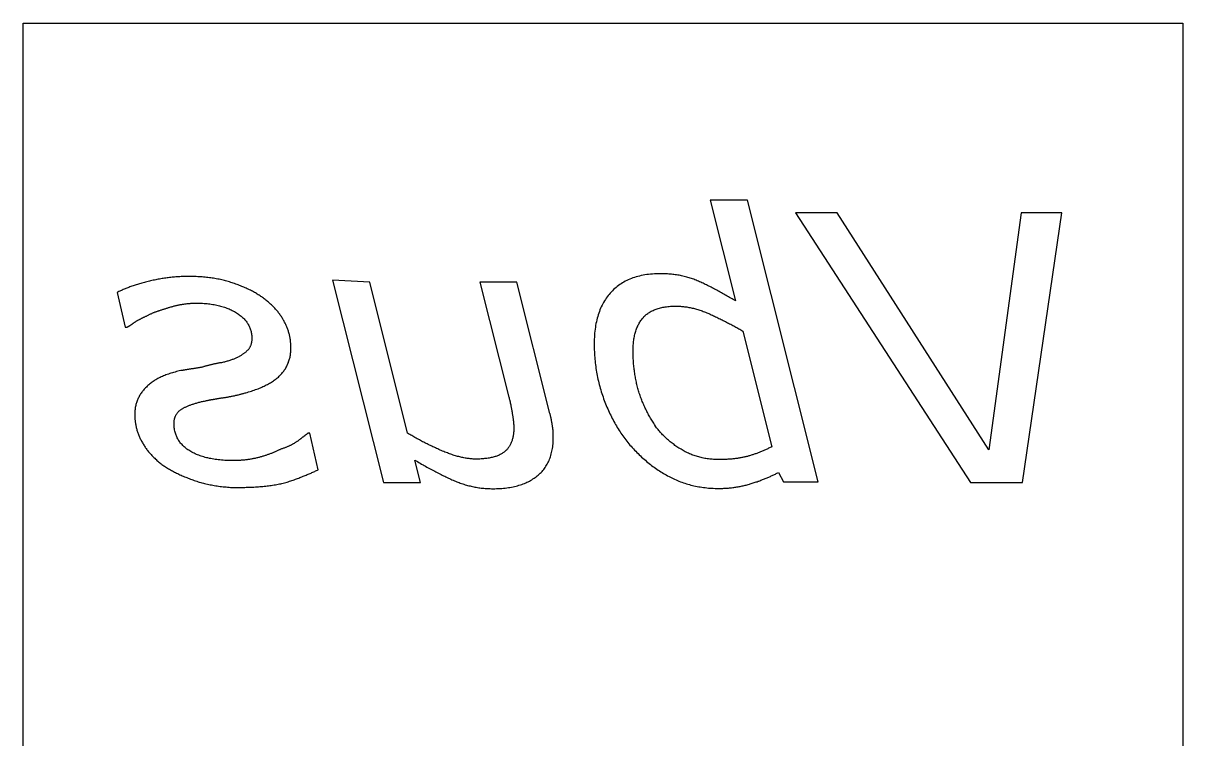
# Model space of a CAD drawing. Extents: x 0.06 to 4.03, y 0.06 to 10.05.
# Drawn here: x 0.061 to 2.026, y 7.931 to 9.143 of the extents above; entities that cross this region are included whole.
import ezdxf

# ---------------------------------------------------------------- set-up
doc = ezdxf.new("R2010")
doc.units = 0
doc.layers.add('CAPA_1', color=7, linetype='CONTINUOUS')

msp = doc.modelspace()

# ---------------------------------------------------------------- linework, layer by layer
at = {"layer": 'CAPA_1', "color": 7}
for points in [[(0.0615, 9.143), (2.0257, 9.143), (2.0257, 0.0605), (0.0615, 0.0605)], [(1.3697, 8.8219), (1.666, 8.3655), (1.7543, 8.3655), (1.8205, 8.8219), (1.7517, 8.8219), (1.6971, 8.421), (1.4403, 8.8219)]]:
    msp.add_lwpolyline(points, close=True, dxfattribs=at)
for points in [[(1.341, 8.3826), (1.3493, 8.3663), (1.4082, 8.3663), (1.2881, 8.8432), (1.2253, 8.8432), (1.2681, 8.6728)], [(0.2752, 8.7062), (0.273, 8.7057), (0.2709, 8.7051), (0.2688, 8.7046), (0.2668, 8.7041), (0.2647, 8.7035), (0.2627, 8.703), (0.2607, 8.7024), (0.2587, 8.7018), (0.2568, 8.7013), (0.2549, 8.7007), (0.253, 8.7001), (0.2511, 8.6995), (0.2493, 8.6989), (0.2475, 8.6983), (0.2457, 8.6977), (0.244, 8.6971), (0.2422, 8.6965), (0.2405, 8.6958), (0.2388, 8.6952), (0.2372, 8.6946), (0.2356, 8.6939), (0.234, 8.6933), (0.2324, 8.6926), (0.2308, 8.692), (0.2293, 8.6913), (0.2278, 8.6906), (0.2263, 8.69), (0.2249, 8.6893), (0.2234, 8.6886), (0.222, 8.6879), (0.2207, 8.6872)], [(0.3417, 8.7144), (0.3396, 8.7143), (0.3374, 8.7143), (0.3353, 8.7143), (0.3331, 8.7142), (0.331, 8.7141), (0.3288, 8.714), (0.3266, 8.7139), (0.3245, 8.7138), (0.3223, 8.7137), (0.3202, 8.7135), (0.318, 8.7133), (0.3159, 8.7131), (0.3137, 8.7129), (0.3116, 8.7127), (0.3094, 8.7124), (0.3073, 8.7122), (0.3052, 8.7119), (0.303, 8.7116), (0.3009, 8.7113), (0.2987, 8.711), (0.2966, 8.7106), (0.2944, 8.7103), (0.2923, 8.7099), (0.2902, 8.7095), (0.288, 8.7091), (0.2859, 8.7086), (0.2837, 8.7082), (0.2816, 8.7077), (0.2795, 8.7072), (0.2773, 8.7067), (0.2752, 8.7062)], [(0.4153, 8.7035), (0.4132, 8.7042), (0.411, 8.7049), (0.4088, 8.7055), (0.4066, 8.7061), (0.4044, 8.7067), (0.4022, 8.7073), (0.4, 8.7078), (0.3977, 8.7084), (0.3955, 8.7089), (0.3932, 8.7094), (0.3909, 8.7098), (0.3886, 8.7103), (0.3862, 8.7107), (0.3839, 8.7111), (0.3815, 8.7115), (0.3792, 8.7118), (0.3768, 8.7121), (0.3744, 8.7124), (0.372, 8.7127), (0.3695, 8.713), (0.3671, 8.7132), (0.3646, 8.7134), (0.3621, 8.7136), (0.3596, 8.7138), (0.3571, 8.7139), (0.3546, 8.7141), (0.3521, 8.7142), (0.3495, 8.7142), (0.3469, 8.7143), (0.3443, 8.7143), (0.3417, 8.7144)], [(0.4698, 8.6764), (0.4684, 8.6774), (0.467, 8.6784), (0.4656, 8.6795), (0.4641, 8.6805), (0.4626, 8.6815), (0.4611, 8.6825), (0.4596, 8.6834), (0.458, 8.6844), (0.4564, 8.6854), (0.4548, 8.6863), (0.4532, 8.6872), (0.4515, 8.6881), (0.4498, 8.6891), (0.4481, 8.69), (0.4464, 8.6908), (0.4446, 8.6917), (0.4428, 8.6926), (0.441, 8.6934), (0.4392, 8.6943), (0.4373, 8.6951), (0.4354, 8.6959), (0.4335, 8.6967), (0.4316, 8.6975), (0.4297, 8.6983), (0.4277, 8.6991), (0.4257, 8.6999), (0.4237, 8.7006), (0.4216, 8.7013), (0.4195, 8.7021), (0.4174, 8.7028), (0.4153, 8.7035)], [(0.5855, 8.7079), (0.6718, 8.3655), (0.7347, 8.3655), (0.725, 8.4035)], [(0.7126, 8.4491), (0.6484, 8.7047), (0.5855, 8.7079)], [(0.9537, 8.4824), (0.8979, 8.7047), (0.835, 8.7047), (0.8842, 8.5099)], [(1.141, 8.7189), (1.1375, 8.7189), (1.1341, 8.7188), (1.1307, 8.7186), (1.1274, 8.7184), (1.1241, 8.7181), (1.1209, 8.7178), (1.1177, 8.7174), (1.1146, 8.7169), (1.1115, 8.7163), (1.1085, 8.7157), (1.1056, 8.715), (1.1027, 8.7143), (1.0998, 8.7135), (1.097, 8.7126), (1.0943, 8.7117), (1.0916, 8.7107), (1.089, 8.7096), (1.0864, 8.7085), (1.0839, 8.7073), (1.0814, 8.7061), (1.079, 8.7047), (1.0766, 8.7034), (1.0743, 8.7019), (1.072, 8.7004), (1.0698, 8.6988), (1.0677, 8.6972), (1.0656, 8.6955), (1.0635, 8.6937), (1.0615, 8.6919), (1.0596, 8.69), (1.0577, 8.688)], [(1.2072, 8.7054), (1.2053, 8.7062), (1.2033, 8.7071), (1.2014, 8.7079), (1.1994, 8.7086), (1.1974, 8.7094), (1.1954, 8.7101), (1.1934, 8.7108), (1.1914, 8.7115), (1.1894, 8.7121), (1.1873, 8.7127), (1.1853, 8.7133), (1.1832, 8.7138), (1.1811, 8.7144), (1.179, 8.7149), (1.1768, 8.7153), (1.1747, 8.7158), (1.1726, 8.7162), (1.1704, 8.7166), (1.1682, 8.7169), (1.166, 8.7172), (1.1638, 8.7175), (1.1616, 8.7178), (1.1594, 8.718), (1.1571, 8.7182), (1.1549, 8.7184), (1.1526, 8.7186), (1.1503, 8.7187), (1.148, 8.7188), (1.1457, 8.7189), (1.1433, 8.7189), (1.141, 8.7189)], [(1.2681, 8.6728), (1.2661, 8.674), (1.2641, 8.6752), (1.2621, 8.6764), (1.2601, 8.6776), (1.2581, 8.6788), (1.2561, 8.68), (1.2541, 8.6811), (1.2521, 8.6822), (1.2501, 8.6834), (1.2482, 8.6845), (1.2462, 8.6856), (1.2442, 8.6867), (1.2422, 8.6878), (1.2403, 8.6889), (1.2383, 8.6899), (1.2363, 8.691), (1.2344, 8.692), (1.2324, 8.693), (1.2305, 8.694), (1.2285, 8.6951), (1.2266, 8.696), (1.2246, 8.697), (1.2227, 8.698), (1.2207, 8.699), (1.2188, 8.6999), (1.2169, 8.7008), (1.2149, 8.7018), (1.213, 8.7027), (1.2111, 8.7036), (1.2091, 8.7045), (1.2072, 8.7054)], [(0.2207, 8.6872), (0.2341, 8.6283), (0.2374, 8.6283)], [(1.0577, 8.688), (1.0559, 8.686), (1.0541, 8.6839), (1.0524, 8.6818), (1.0507, 8.6796), (1.0491, 8.6774), (1.0476, 8.6751), (1.0461, 8.6728), (1.0446, 8.6704), (1.0433, 8.6679), (1.042, 8.6654), (1.0407, 8.6629), (1.0396, 8.6603), (1.0384, 8.6577), (1.0374, 8.655), (1.0364, 8.6522), (1.0354, 8.6494), (1.0346, 8.6466), (1.0338, 8.6437), (1.033, 8.6407), (1.0323, 8.6377), (1.0317, 8.6346), (1.0311, 8.6315), (1.0306, 8.6283), (1.0301, 8.6251), (1.0297, 8.6219), (1.0294, 8.6185), (1.0291, 8.6152), (1.0289, 8.6117), (1.0288, 8.6083), (1.0287, 8.6047), (1.0286, 8.6012)], [(0.2812, 8.6527), (0.2821, 8.6531), (0.2831, 8.6534), (0.284, 8.6538), (0.285, 8.6541), (0.286, 8.6545), (0.287, 8.6548), (0.288, 8.6552), (0.289, 8.6555), (0.29, 8.6559), (0.291, 8.6562), (0.292, 8.6566), (0.2931, 8.6569), (0.2941, 8.6573), (0.2952, 8.6576), (0.2963, 8.658), (0.2974, 8.6583), (0.2985, 8.6587), (0.2996, 8.659), (0.3007, 8.6594), (0.3018, 8.6597), (0.303, 8.6601), (0.3041, 8.6604), (0.3053, 8.6608), (0.3065, 8.6611), (0.3077, 8.6615), (0.3089, 8.6619), (0.3101, 8.6622), (0.3113, 8.6626), (0.3125, 8.6629), (0.3137, 8.6633), (0.315, 8.6636)], [(0.315, 8.6636), (0.3162, 8.6639), (0.3174, 8.6643), (0.3187, 8.6646), (0.3199, 8.6649), (0.3212, 8.6652), (0.3224, 8.6655), (0.3237, 8.6658), (0.3249, 8.666), (0.3262, 8.6663), (0.3275, 8.6665), (0.3287, 8.6668), (0.33, 8.667), (0.3313, 8.6672), (0.3325, 8.6674), (0.3338, 8.6676), (0.3351, 8.6678), (0.3364, 8.6679), (0.3377, 8.6681), (0.339, 8.6682), (0.3403, 8.6683), (0.3416, 8.6685), (0.3429, 8.6686), (0.3442, 8.6687), (0.3455, 8.6688), (0.3468, 8.6688), (0.3481, 8.6689), (0.3495, 8.6689), (0.3508, 8.669), (0.3521, 8.669), (0.3534, 8.669), (0.3548, 8.669)], [(0.3548, 8.669), (0.3575, 8.669), (0.3601, 8.669), (0.3627, 8.6689), (0.3653, 8.6688), (0.3679, 8.6686), (0.3704, 8.6684), (0.3729, 8.6682), (0.3753, 8.6679), (0.3777, 8.6677), (0.3801, 8.6673), (0.3825, 8.667), (0.3848, 8.6666), (0.3871, 8.6662), (0.3893, 8.6657), (0.3916, 8.6652), (0.3937, 8.6647), (0.3959, 8.6641), (0.398, 8.6635), (0.4001, 8.6629), (0.4022, 8.6623), (0.4042, 8.6616), (0.4062, 8.6608), (0.4082, 8.6601), (0.4101, 8.6593), (0.412, 8.6584), (0.4138, 8.6576), (0.4157, 8.6567), (0.4175, 8.6557), (0.4192, 8.6548), (0.421, 8.6538), (0.4227, 8.6527)], [(0.5036, 8.6381), (0.5028, 8.6395), (0.5021, 8.6409), (0.5013, 8.6422), (0.5005, 8.6436), (0.4996, 8.645), (0.4988, 8.6463), (0.4979, 8.6476), (0.497, 8.649), (0.4961, 8.6503), (0.4951, 8.6516), (0.4941, 8.6528), (0.4931, 8.6541), (0.4921, 8.6554), (0.4911, 8.6566), (0.49, 8.6579), (0.4889, 8.6591), (0.4878, 8.6604), (0.4867, 8.6616), (0.4855, 8.6628), (0.4843, 8.664), (0.4831, 8.6651), (0.4819, 8.6663), (0.4806, 8.6675), (0.4794, 8.6686), (0.4781, 8.6698), (0.4768, 8.6709), (0.4754, 8.672), (0.4741, 8.6731), (0.4727, 8.6742), (0.4713, 8.6753), (0.4698, 8.6764)], [(1.1119, 8.645), (1.113, 8.6462), (1.1142, 8.6474), (1.1155, 8.6485), (1.1167, 8.6496), (1.1181, 8.6506), (1.1194, 8.6516), (1.1208, 8.6526), (1.1223, 8.6535), (1.1237, 8.6544), (1.1253, 8.6553), (1.1269, 8.6561), (1.1285, 8.6568), (1.1301, 8.6576), (1.1318, 8.6583), (1.1336, 8.6589), (1.1354, 8.6595), (1.1372, 8.6601), (1.1391, 8.6606), (1.141, 8.6611), (1.143, 8.6616), (1.145, 8.662), (1.147, 8.6624), (1.1491, 8.6627), (1.1513, 8.663), (1.1534, 8.6633), (1.1557, 8.6635), (1.1579, 8.6637), (1.1602, 8.6638), (1.1626, 8.6639), (1.165, 8.664), (1.1674, 8.664)], [(1.1674, 8.664), (1.1692, 8.664), (1.171, 8.6639), (1.1728, 8.6639), (1.1746, 8.6638), (1.1764, 8.6636), (1.1782, 8.6635), (1.1801, 8.6633), (1.1819, 8.6631), (1.1837, 8.6628), (1.1855, 8.6626), (1.1874, 8.6623), (1.1892, 8.6619), (1.191, 8.6616), (1.1929, 8.6612), (1.1947, 8.6608), (1.1966, 8.6604), (1.1985, 8.6599), (1.2003, 8.6594), (1.2022, 8.6589), (1.2041, 8.6583), (1.2059, 8.6578), (1.2078, 8.6571), (1.2097, 8.6565), (1.2116, 8.6558), (1.2135, 8.6552), (1.2154, 8.6544), (1.2173, 8.6537), (1.2192, 8.6529), (1.2211, 8.6521), (1.223, 8.6513), (1.2249, 8.6504)], [(0.2538, 8.6392), (0.2545, 8.6395), (0.2552, 8.6399), (0.2559, 8.6403), (0.2566, 8.6406), (0.2574, 8.641), (0.2582, 8.6414), (0.2589, 8.6418), (0.2597, 8.6422), (0.2605, 8.6426), (0.2613, 8.643), (0.2621, 8.6434), (0.263, 8.6438), (0.2638, 8.6442), (0.2647, 8.6446), (0.2655, 8.6451), (0.2664, 8.6455), (0.2673, 8.6459), (0.2682, 8.6464), (0.2692, 8.6468), (0.2701, 8.6473), (0.271, 8.6478), (0.272, 8.6482), (0.273, 8.6487), (0.274, 8.6492), (0.275, 8.6497), (0.276, 8.6502), (0.277, 8.6507), (0.278, 8.6512), (0.2791, 8.6517), (0.2801, 8.6522), (0.2812, 8.6527)], [(0.4227, 8.6527), (0.4243, 8.6517), (0.4259, 8.6506), (0.4275, 8.6495), (0.429, 8.6484), (0.4304, 8.6472), (0.4318, 8.646), (0.4331, 8.6448), (0.4344, 8.6436), (0.4356, 8.6424), (0.4368, 8.6411), (0.4379, 8.6398), (0.439, 8.6385), (0.44, 8.6371), (0.4409, 8.6358), (0.4418, 8.6344), (0.4426, 8.633), (0.4434, 8.6315), (0.4442, 8.6301), (0.4448, 8.6286), (0.4455, 8.6271), (0.446, 8.6256), (0.4466, 8.624), (0.447, 8.6225), (0.4474, 8.6209), (0.4478, 8.6192), (0.4481, 8.6176), (0.4483, 8.6159), (0.4485, 8.6143), (0.4486, 8.6125), (0.4487, 8.6108), (0.4487, 8.6091)], [(1.0945, 8.5888), (1.0945, 8.5911), (1.0946, 8.5934), (1.0947, 8.5957), (1.0948, 8.5979), (1.095, 8.6001), (1.0952, 8.6023), (1.0954, 8.6044), (1.0957, 8.6065), (1.096, 8.6085), (1.0963, 8.6105), (1.0967, 8.6125), (1.0971, 8.6145), (1.0976, 8.6164), (1.0981, 8.6183), (1.0986, 8.6201), (1.0991, 8.6219), (1.0997, 8.6237), (1.1004, 8.6255), (1.101, 8.6272), (1.1018, 8.6288), (1.1025, 8.6305), (1.1033, 8.6321), (1.1041, 8.6337), (1.1049, 8.6352), (1.1058, 8.6367), (1.1067, 8.6382), (1.1077, 8.6396), (1.1087, 8.641), (1.1097, 8.6424), (1.1108, 8.6437), (1.1119, 8.645)], [(1.2249, 8.6504), (1.2269, 8.6495), (1.2288, 8.6487), (1.2307, 8.6478), (1.2326, 8.6469), (1.2344, 8.646), (1.2363, 8.6451), (1.2382, 8.6442), (1.24, 8.6433), (1.2419, 8.6424), (1.2437, 8.6415), (1.2456, 8.6406), (1.2474, 8.6397), (1.2492, 8.6388), (1.251, 8.6379), (1.2528, 8.637), (1.2546, 8.636), (1.2564, 8.6351), (1.2581, 8.6342), (1.2599, 8.6333), (1.2617, 8.6323), (1.2634, 8.6314), (1.2652, 8.6305), (1.2669, 8.6295), (1.2686, 8.6286), (1.2703, 8.6276), (1.272, 8.6267), (1.2737, 8.6257), (1.2754, 8.6248), (1.2771, 8.6238), (1.2788, 8.6229), (1.2805, 8.6219)], [(0.2374, 8.6283), (0.2377, 8.6285), (0.2381, 8.6287), (0.2385, 8.6289), (0.2389, 8.6291), (0.2393, 8.6293), (0.2397, 8.6296), (0.2401, 8.6298), (0.2405, 8.6301), (0.241, 8.6304), (0.2414, 8.6306), (0.2419, 8.6309), (0.2424, 8.6312), (0.2429, 8.6316), (0.2434, 8.6319), (0.2439, 8.6322), (0.2444, 8.6326), (0.245, 8.6329), (0.2455, 8.6333), (0.2461, 8.6337), (0.2467, 8.6341), (0.2473, 8.6345), (0.2479, 8.6349), (0.2485, 8.6353), (0.2491, 8.6358), (0.2497, 8.6362), (0.2504, 8.6367), (0.251, 8.6372), (0.2517, 8.6377), (0.2524, 8.6381), (0.2531, 8.6387), (0.2538, 8.6392)], [(0.515, 8.5933), (0.515, 8.5949), (0.5149, 8.5964), (0.5149, 8.598), (0.5148, 8.5995), (0.5147, 8.6011), (0.5145, 8.6026), (0.5144, 8.6041), (0.5142, 8.6056), (0.514, 8.6072), (0.5138, 8.6086), (0.5135, 8.6101), (0.5133, 8.6116), (0.513, 8.6131), (0.5126, 8.6145), (0.5123, 8.616), (0.5119, 8.6174), (0.5115, 8.6189), (0.5111, 8.6203), (0.5107, 8.6217), (0.5102, 8.6231), (0.5097, 8.6245), (0.5092, 8.6259), (0.5087, 8.6273), (0.5081, 8.6287), (0.5076, 8.6301), (0.507, 8.6314), (0.5063, 8.6328), (0.5057, 8.6341), (0.505, 8.6354), (0.5043, 8.6368), (0.5036, 8.6381)], [(0.4487, 8.6091), (0.4487, 8.608), (0.4487, 8.607), (0.4486, 8.606), (0.4485, 8.605), (0.4484, 8.604), (0.4483, 8.6031), (0.4481, 8.6021), (0.4479, 8.6012), (0.4477, 8.6003), (0.4474, 8.5994), (0.4471, 8.5985), (0.4468, 8.5977), (0.4465, 8.5968), (0.4462, 8.596), (0.4458, 8.5952), (0.4454, 8.5944), (0.4449, 8.5936), (0.4445, 8.5929), (0.444, 8.5922), (0.4435, 8.5914), (0.4429, 8.5907), (0.4423, 8.59), (0.4418, 8.5894), (0.4411, 8.5887), (0.4405, 8.5881), (0.4398, 8.5875), (0.4391, 8.5869), (0.4384, 8.5863), (0.4376, 8.5857), (0.4368, 8.5852), (0.436, 8.5846)], [(1.2805, 8.6219), (1.3296, 8.426)], [(0.436, 8.5846), (0.4352, 8.5839), (0.4343, 8.5832), (0.4335, 8.5826), (0.4325, 8.5819), (0.4316, 8.5813), (0.4306, 8.5806), (0.4296, 8.58), (0.4286, 8.5794), (0.4275, 8.5788), (0.4265, 8.5782), (0.4253, 8.5776), (0.4242, 8.577), (0.423, 8.5765), (0.4218, 8.5759), (0.4206, 8.5754), (0.4194, 8.5749), (0.4181, 8.5744), (0.4168, 8.5739), (0.4154, 8.5734), (0.4141, 8.5729), (0.4127, 8.5724), (0.4113, 8.572), (0.4098, 8.5715), (0.4083, 8.5711), (0.4068, 8.5706), (0.4053, 8.5702), (0.4038, 8.5698), (0.4022, 8.5694), (0.4006, 8.5691), (0.3989, 8.5687), (0.3972, 8.5683)], [(0.4962, 8.5464), (0.4974, 8.5476), (0.4986, 8.5488), (0.4997, 8.5501), (0.5008, 8.5514), (0.5018, 8.5527), (0.5028, 8.5541), (0.5037, 8.5554), (0.5047, 8.5568), (0.5055, 8.5581), (0.5064, 8.5595), (0.5072, 8.561), (0.5079, 8.5624), (0.5086, 8.5639), (0.5093, 8.5653), (0.51, 8.5668), (0.5106, 8.5684), (0.5111, 8.5699), (0.5117, 8.5714), (0.5122, 8.573), (0.5126, 8.5746), (0.513, 8.5762), (0.5134, 8.5778), (0.5137, 8.5795), (0.514, 8.5811), (0.5143, 8.5828), (0.5145, 8.5845), (0.5147, 8.5862), (0.5148, 8.588), (0.5149, 8.5897), (0.5149, 8.5915), (0.515, 8.5933)], [(1.0286, 8.6012), (1.0286, 8.5997)], [(1.0286, 8.5997), (1.0287, 8.5964), (1.0287, 8.5932), (1.0288, 8.59), (1.0289, 8.5869), (1.0291, 8.5837), (1.0293, 8.5805), (1.0295, 8.5773), (1.0298, 8.5742), (1.0301, 8.5711), (1.0304, 8.5679), (1.0308, 8.5648), (1.0312, 8.5617), (1.0316, 8.5586), (1.0321, 8.5555), (1.0326, 8.5524), (1.0332, 8.5493), (1.0338, 8.5463), (1.0344, 8.5432), (1.035, 8.5402), (1.0357, 8.5371), (1.0365, 8.5341), (1.0372, 8.5311), (1.038, 8.5281), (1.0389, 8.5251), (1.0397, 8.5221), (1.0406, 8.5191), (1.0416, 8.5162), (1.0425, 8.5132), (1.0436, 8.5103), (1.0446, 8.5073), (1.0457, 8.5044)], [(1.1039, 8.5207), (1.1033, 8.5228), (1.1027, 8.5248), (1.1022, 8.5269), (1.1016, 8.529), (1.1011, 8.5311), (1.1006, 8.5332), (1.1001, 8.5354), (1.0997, 8.5375), (1.0992, 8.5396), (1.0988, 8.5418), (1.0984, 8.5439), (1.098, 8.5461), (1.0977, 8.5483), (1.0973, 8.5504), (1.097, 8.5526), (1.0967, 8.5548), (1.0964, 8.557), (1.0962, 8.5592), (1.0959, 8.5615), (1.0957, 8.5637), (1.0955, 8.5659), (1.0953, 8.5682), (1.0951, 8.5704), (1.095, 8.5727), (1.0949, 8.575), (1.0948, 8.5773), (1.0947, 8.5796), (1.0946, 8.5819), (1.0946, 8.5842), (1.0945, 8.5865), (1.0945, 8.5888)], [(0.3972, 8.5683), (0.3962, 8.5682), (0.3951, 8.568), (0.3941, 8.5678), (0.393, 8.5676), (0.3919, 8.5674), (0.3909, 8.5672), (0.3898, 8.567), (0.3887, 8.5668), (0.3876, 8.5665), (0.3865, 8.5663), (0.3855, 8.5661), (0.3844, 8.5658), (0.3833, 8.5656), (0.3822, 8.5653), (0.3811, 8.5651), (0.38, 8.5648), (0.3789, 8.5646), (0.3778, 8.5643), (0.3767, 8.564), (0.3755, 8.5637), (0.3744, 8.5634), (0.3733, 8.5631), (0.3722, 8.5628), (0.3711, 8.5625), (0.3699, 8.5622), (0.3688, 8.5619), (0.3677, 8.5616), (0.3666, 8.5612), (0.3654, 8.5609), (0.3643, 8.5605), (0.3631, 8.5602)], [(0.3284, 8.5548), (0.3259, 8.5542), (0.3234, 8.5537), (0.321, 8.5531), (0.3187, 8.5525), (0.3163, 8.5519), (0.3141, 8.5512), (0.3118, 8.5505), (0.3096, 8.5498), (0.3075, 8.5491), (0.3053, 8.5483), (0.3033, 8.5476), (0.3012, 8.5468), (0.2992, 8.5459), (0.2973, 8.5451), (0.2954, 8.5442), (0.2935, 8.5433), (0.2916, 8.5424), (0.2898, 8.5415), (0.2881, 8.5405), (0.2864, 8.5395), (0.2847, 8.5385), (0.2831, 8.5375), (0.2815, 8.5364), (0.2799, 8.5353), (0.2784, 8.5342), (0.2769, 8.5331), (0.2755, 8.5319), (0.2741, 8.5308), (0.2728, 8.5296), (0.2714, 8.5283), (0.2702, 8.5271)], [(0.3631, 8.5602), (0.362, 8.56), (0.3608, 8.5599), (0.3597, 8.5597), (0.3585, 8.5595), (0.3573, 8.5593), (0.3562, 8.5592), (0.3551, 8.559), (0.3539, 8.5588), (0.3528, 8.5586), (0.3516, 8.5585), (0.3505, 8.5583), (0.3494, 8.5581), (0.3482, 8.5579), (0.3471, 8.5578), (0.346, 8.5576), (0.3449, 8.5574), (0.3437, 8.5572), (0.3426, 8.5571), (0.3415, 8.5569), (0.3404, 8.5567), (0.3393, 8.5565), (0.3382, 8.5563), (0.3371, 8.5562), (0.336, 8.556), (0.3349, 8.5558), (0.3338, 8.5556), (0.3327, 8.5555), (0.3316, 8.5553), (0.3305, 8.5551), (0.3294, 8.5549), (0.3284, 8.5548)], [(0.4384, 8.5173), (0.4409, 8.518), (0.4433, 8.5188), (0.4458, 8.5195), (0.4481, 8.5202), (0.4505, 8.521), (0.4528, 8.5218), (0.455, 8.5226), (0.4572, 8.5234), (0.4594, 8.5242), (0.4615, 8.5251), (0.4636, 8.5259), (0.4656, 8.5268), (0.4676, 8.5277), (0.4696, 8.5286), (0.4715, 8.5295), (0.4733, 8.5305), (0.4752, 8.5314), (0.4769, 8.5324), (0.4787, 8.5334), (0.4804, 8.5344), (0.482, 8.5354), (0.4836, 8.5364), (0.4852, 8.5375), (0.4867, 8.5385), (0.4882, 8.5396), (0.4897, 8.5407), (0.4911, 8.5418), (0.4924, 8.5429), (0.4937, 8.544), (0.495, 8.5452), (0.4962, 8.5464)], [(0.2702, 8.5271), (0.2689, 8.5259), (0.2677, 8.5246), (0.2665, 8.5233), (0.2654, 8.522), (0.2643, 8.5207), (0.2633, 8.5194), (0.2623, 8.5181), (0.2613, 8.5167), (0.2604, 8.5153), (0.2595, 8.5139), (0.2587, 8.5125), (0.2579, 8.511), (0.2571, 8.5096), (0.2564, 8.5081), (0.2557, 8.5066), (0.2551, 8.5051), (0.2545, 8.5036), (0.2539, 8.502), (0.2534, 8.5004), (0.2529, 8.4989), (0.2525, 8.4972), (0.2521, 8.4956), (0.2518, 8.494), (0.2514, 8.4923), (0.2512, 8.4906), (0.251, 8.4889), (0.2508, 8.4872), (0.2506, 8.4855), (0.2505, 8.4837), (0.2505, 8.4819), (0.2504, 8.4801)], [(0.3702, 8.5038), (0.371, 8.5039), (0.3719, 8.5041), (0.3727, 8.5043), (0.3736, 8.5045), (0.3745, 8.5046), (0.3754, 8.5048), (0.3763, 8.505), (0.3772, 8.5052), (0.3782, 8.5053), (0.3791, 8.5055), (0.3801, 8.5057), (0.3811, 8.5059), (0.382, 8.506), (0.383, 8.5062), (0.384, 8.5064), (0.385, 8.5066), (0.3861, 8.5067), (0.3871, 8.5069), (0.3882, 8.5071), (0.3892, 8.5073), (0.3903, 8.5074), (0.3914, 8.5076), (0.3925, 8.5078), (0.3936, 8.508), (0.3947, 8.5081), (0.3958, 8.5083), (0.3969, 8.5085), (0.3981, 8.5087), (0.3992, 8.5088), (0.4004, 8.509), (0.4016, 8.5092)], [(0.4016, 8.5092), (0.4028, 8.5094), (0.4039, 8.5095), (0.4051, 8.5097), (0.4063, 8.5099), (0.4074, 8.5101), (0.4086, 8.5103), (0.4098, 8.5105), (0.411, 8.5108), (0.4121, 8.511), (0.4133, 8.5112), (0.4145, 8.5114), (0.4157, 8.5117), (0.4169, 8.5119), (0.418, 8.5122), (0.4192, 8.5124), (0.4204, 8.5127), (0.4216, 8.513), (0.4228, 8.5132), (0.424, 8.5135), (0.4252, 8.5138), (0.4264, 8.5141), (0.4276, 8.5144), (0.4288, 8.5147), (0.43, 8.515), (0.4312, 8.5153), (0.4324, 8.5156), (0.4336, 8.516), (0.4348, 8.5163), (0.436, 8.5166), (0.4372, 8.517), (0.4384, 8.5173)], [(0.8842, 8.5099), (0.8844, 8.5092), (0.8846, 8.5084), (0.8847, 8.5077), (0.8849, 8.507), (0.8851, 8.5062), (0.8853, 8.5055), (0.8855, 8.5047), (0.8857, 8.5039), (0.8859, 8.5031), (0.8861, 8.5023), (0.8863, 8.5015), (0.8864, 8.5006), (0.8866, 8.4998), (0.8868, 8.4989), (0.887, 8.4981), (0.8872, 8.4972), (0.8874, 8.4963), (0.8875, 8.4954), (0.8877, 8.4945), (0.8879, 8.4936), (0.8881, 8.4927), (0.8883, 8.4917), (0.8884, 8.4908), (0.8886, 8.4898), (0.8888, 8.4888), (0.889, 8.4878), (0.8892, 8.4868), (0.8893, 8.4858), (0.8895, 8.4848), (0.8897, 8.4838), (0.8899, 8.4827)], [(1.132, 8.4621), (1.1308, 8.4638), (1.1296, 8.4656), (1.1284, 8.4674), (1.1273, 8.4691), (1.1262, 8.4709), (1.1251, 8.4727), (1.124, 8.4745), (1.1229, 8.4764), (1.1219, 8.4782), (1.1209, 8.48), (1.1199, 8.4819), (1.1189, 8.4837), (1.1179, 8.4856), (1.117, 8.4875), (1.116, 8.4893), (1.1151, 8.4912), (1.1142, 8.4931), (1.1134, 8.495), (1.1125, 8.497), (1.1117, 8.4989), (1.1109, 8.5008), (1.1101, 8.5028), (1.1093, 8.5047), (1.1086, 8.5067), (1.1079, 8.5087), (1.1071, 8.5106), (1.1065, 8.5126), (1.1058, 8.5146), (1.1051, 8.5166), (1.1045, 8.5187), (1.1039, 8.5207)], [(0.317, 8.4658), (0.317, 8.4668), (0.317, 8.4678), (0.3171, 8.4688), (0.3172, 8.4698), (0.3173, 8.4708), (0.3175, 8.4718), (0.3177, 8.4727), (0.3179, 8.4736), (0.3181, 8.4745), (0.3184, 8.4754), (0.3187, 8.4763), (0.319, 8.4771), (0.3194, 8.478), (0.3198, 8.4788), (0.3202, 8.4796), (0.3206, 8.4804), (0.3211, 8.4812), (0.3216, 8.4819), (0.3221, 8.4827), (0.3227, 8.4834), (0.3233, 8.4841), (0.3239, 8.4848), (0.3245, 8.4854), (0.3252, 8.4861), (0.3259, 8.4867), (0.3266, 8.4873), (0.3274, 8.4879), (0.3282, 8.4885), (0.329, 8.4891), (0.3298, 8.4897), (0.3307, 8.4902)], [(0.3307, 8.4902), (0.3316, 8.4907), (0.3325, 8.4912), (0.3335, 8.4917), (0.3344, 8.4922), (0.3354, 8.4927), (0.3365, 8.4932), (0.3375, 8.4937), (0.3386, 8.4942), (0.3397, 8.4947), (0.3408, 8.4952), (0.3419, 8.4956), (0.3431, 8.4961), (0.3443, 8.4965), (0.3455, 8.497), (0.3468, 8.4974), (0.3481, 8.4979), (0.3494, 8.4983), (0.3507, 8.4987), (0.352, 8.4991), (0.3534, 8.4996), (0.3548, 8.5), (0.3562, 8.5004), (0.3577, 8.5008), (0.3591, 8.5012), (0.3606, 8.5016), (0.3622, 8.5019), (0.3637, 8.5023), (0.3653, 8.5027), (0.3669, 8.503), (0.3685, 8.5034), (0.3702, 8.5038)], [(1.0457, 8.5044), (1.0468, 8.5015), (1.0479, 8.4986), (1.0491, 8.4958), (1.0503, 8.4929), (1.0515, 8.4901), (1.0527, 8.4873), (1.054, 8.4846), (1.0552, 8.4819), (1.0566, 8.4792), (1.0579, 8.4765), (1.0592, 8.4739), (1.0606, 8.4713), (1.062, 8.4687), (1.0634, 8.4661), (1.0649, 8.4636), (1.0663, 8.4611), (1.0678, 8.4586), (1.0693, 8.4562), (1.0709, 8.4537), (1.0724, 8.4513), (1.074, 8.449), (1.0756, 8.4466), (1.0773, 8.4443), (1.0789, 8.442), (1.0806, 8.4398), (1.0823, 8.4375), (1.084, 8.4353), (1.0858, 8.4332), (1.0876, 8.431), (1.0893, 8.4289), (1.0912, 8.4268)], [(0.2504, 8.4801), (0.2505, 8.4786), (0.2505, 8.477), (0.2506, 8.4754), (0.2506, 8.4739), (0.2508, 8.4723), (0.2509, 8.4708), (0.2511, 8.4692), (0.2513, 8.4677), (0.2515, 8.4662), (0.2517, 8.4646), (0.252, 8.4631), (0.2523, 8.4616), (0.2526, 8.4601), (0.253, 8.4586), (0.2533, 8.4571), (0.2537, 8.4556), (0.2542, 8.4541), (0.2546, 8.4526), (0.2551, 8.4511), (0.2556, 8.4496), (0.2561, 8.4482), (0.2567, 8.4467), (0.2572, 8.4452), (0.2579, 8.4438), (0.2585, 8.4423), (0.2591, 8.4409), (0.2598, 8.4394), (0.2605, 8.438), (0.2613, 8.4366), (0.262, 8.4352), (0.2628, 8.4337)], [(0.8899, 8.4827), (0.89, 8.4817), (0.8902, 8.4807), (0.8903, 8.4796), (0.8905, 8.4787), (0.8906, 8.4777), (0.8908, 8.4767), (0.8909, 8.4758), (0.8911, 8.4749), (0.8912, 8.474), (0.8913, 8.4731), (0.8914, 8.4722), (0.8915, 8.4713), (0.8916, 8.4705), (0.8917, 8.4697), (0.8918, 8.4689), (0.8919, 8.4681), (0.892, 8.4673), (0.8921, 8.4666), (0.8921, 8.4658), (0.8922, 8.4651), (0.8922, 8.4644), (0.8923, 8.4637), (0.8923, 8.463), (0.8924, 8.4624), (0.8924, 8.4618), (0.8925, 8.4611), (0.8925, 8.4605), (0.8925, 8.4599), (0.8925, 8.4594), (0.8925, 8.4588), (0.8925, 8.4583)], [(0.9581, 8.4607), (0.958, 8.4614), (0.9579, 8.4621), (0.9577, 8.4628), (0.9576, 8.4635), (0.9575, 8.4642), (0.9574, 8.4649), (0.9573, 8.4656), (0.9571, 8.4663), (0.957, 8.467), (0.9569, 8.4677), (0.9568, 8.4684), (0.9566, 8.4691), (0.9565, 8.4698), (0.9564, 8.4705), (0.9562, 8.4712), (0.9561, 8.4719), (0.9559, 8.4726), (0.9558, 8.4733), (0.9556, 8.474), (0.9555, 8.4747), (0.9553, 8.4754), (0.9552, 8.4761), (0.955, 8.4768), (0.9549, 8.4775), (0.9547, 8.4782), (0.9546, 8.4789), (0.9544, 8.4796), (0.9542, 8.4803), (0.9541, 8.481), (0.9539, 8.4817), (0.9537, 8.4824)], [(0.3437, 8.4188), (0.342, 8.4199), (0.3404, 8.421), (0.3388, 8.4221), (0.3373, 8.4232), (0.3358, 8.4244), (0.3344, 8.4257), (0.333, 8.4269), (0.3317, 8.4282), (0.3305, 8.4295), (0.3293, 8.4308), (0.3281, 8.4322), (0.327, 8.4336), (0.326, 8.435), (0.325, 8.4364), (0.3241, 8.4379), (0.3233, 8.4394), (0.3224, 8.441), (0.3217, 8.4426), (0.321, 8.4442), (0.3204, 8.4458), (0.3198, 8.4475), (0.3192, 8.4492), (0.3188, 8.4509), (0.3184, 8.4526), (0.318, 8.4544), (0.3177, 8.4562), (0.3174, 8.4581), (0.3172, 8.46), (0.3171, 8.4619), (0.317, 8.4638), (0.317, 8.4658)], [(0.5437, 8.4487), (0.5433, 8.4483), (0.5428, 8.4479), (0.5423, 8.4476), (0.5418, 8.4472), (0.5414, 8.4468), (0.5409, 8.4465), (0.5403, 8.4461), (0.5398, 8.4457), (0.5393, 8.4453), (0.5388, 8.4449), (0.5382, 8.4445), (0.5377, 8.4441), (0.5371, 8.4436), (0.5366, 8.4432), (0.536, 8.4428), (0.5354, 8.4423), (0.5348, 8.4419), (0.5342, 8.4414), (0.5336, 8.441), (0.533, 8.4405), (0.5324, 8.4401), (0.5317, 8.4396), (0.5311, 8.4391), (0.5304, 8.4386), (0.5298, 8.4381), (0.5291, 8.4376), (0.5284, 8.4371), (0.5278, 8.4366), (0.5271, 8.4361), (0.5264, 8.4356), (0.5257, 8.4351)], [(0.5611, 8.3871), (0.5471, 8.4487), (0.5437, 8.4487)], [(0.7718, 8.4187), (0.7697, 8.4196), (0.7677, 8.4204), (0.7656, 8.4213), (0.7636, 8.4222), (0.7616, 8.4231), (0.7596, 8.424), (0.7576, 8.425), (0.7556, 8.4259), (0.7536, 8.4268), (0.7516, 8.4278), (0.7496, 8.4287), (0.7477, 8.4297), (0.7458, 8.4306), (0.7438, 8.4316), (0.7419, 8.4326), (0.74, 8.4335), (0.7381, 8.4345), (0.7362, 8.4355), (0.7343, 8.4365), (0.7325, 8.4375), (0.7306, 8.4386), (0.7288, 8.4396), (0.7269, 8.4406), (0.7251, 8.4416), (0.7233, 8.4427), (0.7215, 8.4437), (0.7197, 8.4448), (0.7179, 8.4458), (0.7161, 8.4469), (0.7144, 8.448), (0.7126, 8.4491)], [(0.8925, 8.4583), (0.8925, 8.4566), (0.8925, 8.4549), (0.8924, 8.4532), (0.8923, 8.4515), (0.8922, 8.4499), (0.892, 8.4483), (0.8918, 8.4468), (0.8916, 8.4453), (0.8913, 8.4438), (0.891, 8.4423), (0.8907, 8.4409), (0.8904, 8.4395), (0.89, 8.4381), (0.8896, 8.4368), (0.8892, 8.4355), (0.8887, 8.4342), (0.8882, 8.4329), (0.8877, 8.4317), (0.8871, 8.4305), (0.8865, 8.4294), (0.8859, 8.4283), (0.8853, 8.4272), (0.8846, 8.4261), (0.8839, 8.4251), (0.8832, 8.4241), (0.8824, 8.4231), (0.8816, 8.4221), (0.8808, 8.4212), (0.8799, 8.4203), (0.8791, 8.4195), (0.8781, 8.4187)], [(0.9594, 8.4417), (0.9594, 8.4424), (0.9594, 8.4431), (0.9594, 8.4438), (0.9594, 8.4445), (0.9594, 8.4452), (0.9594, 8.4458), (0.9593, 8.4465), (0.9593, 8.4472), (0.9593, 8.4478), (0.9593, 8.4485), (0.9592, 8.4491), (0.9592, 8.4497), (0.9592, 8.4504), (0.9591, 8.451), (0.9591, 8.4516), (0.9591, 8.4522), (0.959, 8.4528), (0.959, 8.4534), (0.9589, 8.454), (0.9589, 8.4546), (0.9588, 8.4552), (0.9587, 8.4558), (0.9587, 8.4564), (0.9586, 8.4569), (0.9585, 8.4575), (0.9585, 8.458), (0.9584, 8.4586), (0.9583, 8.4591), (0.9582, 8.4597), (0.9582, 8.4602), (0.9581, 8.4607)], [(1.132, 8.4613), (1.132, 8.4621)], [(1.1774, 8.4205), (1.1757, 8.4216), (1.1739, 8.4227), (1.1722, 8.4238), (1.1705, 8.4249), (1.1688, 8.426), (1.1672, 8.4272), (1.1655, 8.4283), (1.1639, 8.4295), (1.1623, 8.4307), (1.1607, 8.4319), (1.1592, 8.4331), (1.1576, 8.4344), (1.1561, 8.4356), (1.1546, 8.4369), (1.1531, 8.4382), (1.1516, 8.4395), (1.1502, 8.4409), (1.1488, 8.4422), (1.1474, 8.4436), (1.146, 8.4449), (1.1446, 8.4463), (1.1432, 8.4478), (1.1419, 8.4492), (1.1406, 8.4506), (1.1393, 8.4521), (1.138, 8.4536), (1.1368, 8.4551), (1.1356, 8.4566), (1.1343, 8.4581), (1.1331, 8.4597), (1.132, 8.4613)], [(0.2628, 8.4337), (0.2636, 8.4323), (0.2644, 8.431), (0.2652, 8.4296), (0.2661, 8.4282), (0.267, 8.4269), (0.2679, 8.4255), (0.2688, 8.4242), (0.2698, 8.4228), (0.2707, 8.4215), (0.2717, 8.4202), (0.2727, 8.4189), (0.2738, 8.4176), (0.2749, 8.4163), (0.2759, 8.4151), (0.277, 8.4138), (0.2782, 8.4126), (0.2793, 8.4113), (0.2805, 8.4101), (0.2817, 8.4089), (0.2829, 8.4076), (0.2842, 8.4064), (0.2855, 8.4052), (0.2868, 8.4041), (0.2881, 8.4029), (0.2894, 8.4017), (0.2908, 8.4006), (0.2922, 8.3994), (0.2936, 8.3983), (0.295, 8.3972), (0.2964, 8.396), (0.2979, 8.3949)], [(0.5257, 8.4351), (0.5249, 8.4346), (0.5242, 8.4341), (0.5234, 8.4335), (0.5226, 8.433), (0.5218, 8.4325), (0.521, 8.432), (0.5202, 8.4316), (0.5194, 8.4311), (0.5186, 8.4306), (0.5177, 8.4301), (0.5168, 8.4297), (0.516, 8.4292), (0.5151, 8.4287), (0.5142, 8.4283), (0.5133, 8.4278), (0.5123, 8.4274), (0.5114, 8.427), (0.5104, 8.4266), (0.5095, 8.4261), (0.5085, 8.4257), (0.5075, 8.4253), (0.5065, 8.4249), (0.5055, 8.4245), (0.5045, 8.4241), (0.5034, 8.4237), (0.5024, 8.4233), (0.5013, 8.423), (0.5002, 8.4226), (0.4991, 8.4222), (0.498, 8.4219), (0.4969, 8.4215)], [(0.9323, 8.3766), (0.934, 8.378), (0.9357, 8.3795), (0.9373, 8.381), (0.9389, 8.3826), (0.9404, 8.3842), (0.9418, 8.3858), (0.9432, 8.3875), (0.9445, 8.3893), (0.9458, 8.391), (0.947, 8.3929), (0.9481, 8.3947), (0.9492, 8.3967), (0.9503, 8.3986), (0.9513, 8.4006), (0.9522, 8.4027), (0.9531, 8.4048), (0.9539, 8.4069), (0.9546, 8.4091), (0.9554, 8.4114), (0.956, 8.4137), (0.9566, 8.416), (0.9571, 8.4184), (0.9576, 8.4208), (0.958, 8.4232), (0.9584, 8.4257), (0.9587, 8.4283), (0.959, 8.4309), (0.9592, 8.4335), (0.9593, 8.4362), (0.9594, 8.439), (0.9594, 8.4417)], [(1.0912, 8.4268), (1.0931, 8.4246), (1.095, 8.4225), (1.097, 8.4204), (1.099, 8.4184), (1.101, 8.4163), (1.103, 8.4143), (1.105, 8.4124), (1.107, 8.4104), (1.109, 8.4085), (1.1111, 8.4066), (1.1132, 8.4048), (1.1153, 8.403), (1.1174, 8.4012), (1.1195, 8.3994), (1.1216, 8.3977), (1.1238, 8.396), (1.1259, 8.3944), (1.1281, 8.3927), (1.1303, 8.3911), (1.1325, 8.3896), (1.1347, 8.388), (1.137, 8.3865), (1.1392, 8.3851), (1.1415, 8.3836), (1.1437, 8.3822), (1.146, 8.3808), (1.1483, 8.3795), (1.1507, 8.3782), (1.153, 8.3769), (1.1554, 8.3756), (1.1577, 8.3744)], [(0.4176, 8.4025), (0.4146, 8.4025), (0.4116, 8.4026), (0.4087, 8.4027), (0.4058, 8.4028), (0.403, 8.4029), (0.4002, 8.4031), (0.3974, 8.4034), (0.3947, 8.4036), (0.392, 8.4039), (0.3893, 8.4042), (0.3868, 8.4046), (0.3842, 8.405), (0.3817, 8.4054), (0.3792, 8.4058), (0.3768, 8.4063), (0.3744, 8.4069), (0.3721, 8.4074), (0.3698, 8.408), (0.3675, 8.4086), (0.3653, 8.4093), (0.3631, 8.41), (0.361, 8.4107), (0.3589, 8.4115), (0.3569, 8.4123), (0.3549, 8.4131), (0.3529, 8.414), (0.351, 8.4149), (0.3491, 8.4158), (0.3473, 8.4168), (0.3455, 8.4178), (0.3437, 8.4188)], [(0.4611, 8.408), (0.4598, 8.4076), (0.4585, 8.4073), (0.4571, 8.407), (0.4558, 8.4066), (0.4545, 8.4063), (0.4531, 8.4061), (0.4518, 8.4058), (0.4504, 8.4055), (0.4491, 8.4053), (0.4477, 8.405), (0.4463, 8.4048), (0.4449, 8.4046), (0.4435, 8.4044), (0.4422, 8.4042), (0.4408, 8.404), (0.4394, 8.4038), (0.4379, 8.4036), (0.4365, 8.4035), (0.4351, 8.4033), (0.4337, 8.4032), (0.4323, 8.4031), (0.4308, 8.403), (0.4294, 8.4029), (0.4279, 8.4028), (0.4265, 8.4027), (0.425, 8.4027), (0.4236, 8.4026), (0.4221, 8.4026), (0.4206, 8.4025), (0.4191, 8.4025), (0.4176, 8.4025)], [(0.4969, 8.4215), (0.4959, 8.421), (0.4949, 8.4205), (0.4938, 8.42), (0.4928, 8.4195), (0.4917, 8.419), (0.4907, 8.4185), (0.4896, 8.418), (0.4885, 8.4175), (0.4874, 8.417), (0.4863, 8.4166), (0.4852, 8.4161), (0.4841, 8.4156), (0.483, 8.4152), (0.4818, 8.4147), (0.4807, 8.4143), (0.4795, 8.4138), (0.4784, 8.4134), (0.4772, 8.413), (0.476, 8.4126), (0.4748, 8.4121), (0.4736, 8.4117), (0.4724, 8.4113), (0.4712, 8.4109), (0.47, 8.4105), (0.4687, 8.4102), (0.4675, 8.4098), (0.4662, 8.4094), (0.465, 8.409), (0.4637, 8.4087), (0.4624, 8.4083), (0.4611, 8.408)], [(0.8283, 8.4051), (0.8267, 8.4051), (0.8251, 8.4052), (0.8235, 8.4052), (0.8218, 8.4053), (0.8202, 8.4055), (0.8185, 8.4056), (0.8168, 8.4058), (0.8151, 8.406), (0.8134, 8.4062), (0.8116, 8.4065), (0.8099, 8.4068), (0.8081, 8.4071), (0.8063, 8.4075), (0.8045, 8.4079), (0.8027, 8.4083), (0.8009, 8.4087), (0.7991, 8.4092), (0.7972, 8.4097), (0.7953, 8.4102), (0.7935, 8.4108), (0.7916, 8.4113), (0.7897, 8.4119), (0.7877, 8.4126), (0.7858, 8.4132), (0.7838, 8.4139), (0.7819, 8.4146), (0.7799, 8.4154), (0.7779, 8.4162), (0.7759, 8.417), (0.7738, 8.4178), (0.7718, 8.4187)], [(0.8781, 8.4187), (0.8772, 8.4178), (0.8762, 8.417), (0.8751, 8.4162), (0.874, 8.4154), (0.8729, 8.4146), (0.8717, 8.4139), (0.8705, 8.4132), (0.8692, 8.4126), (0.8679, 8.4119), (0.8665, 8.4113), (0.8651, 8.4108), (0.8637, 8.4102), (0.8622, 8.4097), (0.8607, 8.4092), (0.8591, 8.4087), (0.8575, 8.4083), (0.8559, 8.4079), (0.8542, 8.4075), (0.8524, 8.4071), (0.8507, 8.4068), (0.8488, 8.4065), (0.847, 8.4062), (0.8451, 8.406), (0.8431, 8.4058), (0.8411, 8.4056), (0.8391, 8.4055), (0.837, 8.4053), (0.8349, 8.4052), (0.8328, 8.4052), (0.8306, 8.4051), (0.8283, 8.4051)], [(1.2397, 8.4043), (1.2374, 8.4043), (1.2352, 8.4043), (1.233, 8.4044), (1.2308, 8.4045), (1.2286, 8.4047), (1.2265, 8.4049), (1.2243, 8.4051), (1.2222, 8.4053), (1.2201, 8.4056), (1.218, 8.406), (1.2159, 8.4063), (1.2138, 8.4067), (1.2118, 8.4071), (1.2097, 8.4076), (1.2077, 8.4081), (1.2057, 8.4086), (1.2037, 8.4092), (1.2017, 8.4098), (1.1998, 8.4104), (1.1978, 8.411), (1.1959, 8.4117), (1.194, 8.4125), (1.1921, 8.4132), (1.1902, 8.414), (1.1883, 8.4149), (1.1865, 8.4157), (1.1846, 8.4166), (1.1828, 8.4175), (1.181, 8.4185), (1.1792, 8.4195), (1.1774, 8.4205)], [(1.2881, 8.4097), (1.2868, 8.4093), (1.2855, 8.409), (1.2841, 8.4087), (1.2827, 8.4084), (1.2814, 8.4081), (1.28, 8.4078), (1.2785, 8.4075), (1.2771, 8.4072), (1.2756, 8.407), (1.2742, 8.4068), (1.2727, 8.4065), (1.2712, 8.4063), (1.2697, 8.4061), (1.2681, 8.4059), (1.2666, 8.4057), (1.265, 8.4055), (1.2635, 8.4054), (1.2619, 8.4052), (1.2602, 8.4051), (1.2586, 8.4049), (1.257, 8.4048), (1.2553, 8.4047), (1.2536, 8.4046), (1.2519, 8.4045), (1.2502, 8.4045), (1.2485, 8.4044), (1.2468, 8.4044), (1.245, 8.4043), (1.2432, 8.4043), (1.2415, 8.4043), (1.2397, 8.4043)], [(1.3296, 8.426), (1.3282, 8.4253), (1.3269, 8.4246), (1.3255, 8.4239), (1.3241, 8.4233), (1.3227, 8.4226), (1.3214, 8.422), (1.32, 8.4213), (1.3187, 8.4207), (1.3173, 8.4201), (1.3159, 8.4195), (1.3146, 8.419), (1.3132, 8.4184), (1.3119, 8.4178), (1.3106, 8.4173), (1.3092, 8.4167), (1.3079, 8.4162), (1.3065, 8.4157), (1.3052, 8.4152), (1.3039, 8.4147), (1.3026, 8.4142), (1.3012, 8.4138), (1.2999, 8.4133), (1.2986, 8.4129), (1.2973, 8.4124), (1.296, 8.412), (1.2946, 8.4116), (1.2933, 8.4112), (1.292, 8.4108), (1.2907, 8.4104), (1.2894, 8.41), (1.2881, 8.4097)], [(0.2979, 8.3949), (0.2995, 8.3939), (0.301, 8.3928), (0.3026, 8.3918), (0.3042, 8.3908), (0.3058, 8.3898), (0.3075, 8.3888), (0.3092, 8.3878), (0.3108, 8.3869), (0.3126, 8.3859), (0.3143, 8.385), (0.316, 8.384), (0.3178, 8.3831), (0.3196, 8.3822), (0.3214, 8.3813), (0.3233, 8.3804), (0.3251, 8.3795), (0.327, 8.3786), (0.3289, 8.3778), (0.3308, 8.3769), (0.3327, 8.3761), (0.3347, 8.3752), (0.3367, 8.3744), (0.3387, 8.3736), (0.3407, 8.3728), (0.3427, 8.372), (0.3448, 8.3712), (0.3469, 8.3705), (0.349, 8.3697), (0.3511, 8.369), (0.3533, 8.3682), (0.3554, 8.3675)], [(0.725, 8.4035), (0.7273, 8.4021), (0.7296, 8.4007), (0.7319, 8.3994), (0.7341, 8.398), (0.7364, 8.3967), (0.7387, 8.3954), (0.7409, 8.3941), (0.7431, 8.3928), (0.7454, 8.3916), (0.7476, 8.3903), (0.7498, 8.3891), (0.752, 8.3879), (0.7542, 8.3867), (0.7563, 8.3856), (0.7585, 8.3844), (0.7607, 8.3833), (0.7628, 8.3822), (0.765, 8.3811), (0.7671, 8.38), (0.7692, 8.379), (0.7713, 8.3779), (0.7734, 8.3769), (0.7755, 8.3759), (0.7776, 8.3749), (0.7797, 8.3739), (0.7817, 8.373), (0.7838, 8.372), (0.7858, 8.3711), (0.7878, 8.3702), (0.7899, 8.3693), (0.7919, 8.3685)], [(0.5063, 8.3653), (0.5084, 8.366), (0.5105, 8.3667), (0.5125, 8.3674), (0.5146, 8.3681), (0.5166, 8.3688), (0.5186, 8.3695), (0.5205, 8.3702), (0.5225, 8.3709), (0.5244, 8.3716), (0.5263, 8.3723), (0.5282, 8.373), (0.53, 8.3737), (0.5319, 8.3744), (0.5337, 8.3751), (0.5355, 8.3759), (0.5373, 8.3766), (0.539, 8.3773), (0.5407, 8.378), (0.5424, 8.3787), (0.5441, 8.3794), (0.5458, 8.3801), (0.5474, 8.3808), (0.549, 8.3815), (0.5506, 8.3822), (0.5522, 8.3829), (0.5537, 8.3836), (0.5552, 8.3843), (0.5567, 8.385), (0.5582, 8.3857), (0.5597, 8.3864), (0.5611, 8.3871)], [(0.7919, 8.3685), (0.7939, 8.3676), (0.7959, 8.3668), (0.7979, 8.366), (0.7999, 8.3652), (0.8019, 8.3644), (0.8039, 8.3637), (0.8059, 8.363), (0.808, 8.3624), (0.81, 8.3617), (0.8121, 8.3611), (0.8142, 8.3605), (0.8162, 8.36), (0.8183, 8.3595), (0.8204, 8.359), (0.8225, 8.3585), (0.8246, 8.3581), (0.8267, 8.3577), (0.8288, 8.3573), (0.831, 8.3569), (0.8331, 8.3566), (0.8352, 8.3563), (0.8374, 8.356), (0.8395, 8.3558), (0.8417, 8.3556), (0.8439, 8.3554), (0.8461, 8.3552), (0.8482, 8.3551), (0.8504, 8.355), (0.8526, 8.355), (0.8549, 8.3549), (0.8571, 8.3549)], [(0.8571, 8.3549), (0.8602, 8.3549), (0.8632, 8.355), (0.8662, 8.3551), (0.8692, 8.3553), (0.8721, 8.3555), (0.8749, 8.3557), (0.8778, 8.356), (0.8805, 8.3563), (0.8833, 8.3567), (0.886, 8.3572), (0.8886, 8.3576), (0.8912, 8.3581), (0.8938, 8.3587), (0.8963, 8.3593), (0.8987, 8.36), (0.9012, 8.3607), (0.9036, 8.3614), (0.9059, 8.3622), (0.9082, 8.3631), (0.9104, 8.3639), (0.9127, 8.3649), (0.9148, 8.3658), (0.9169, 8.3668), (0.919, 8.3679), (0.921, 8.369), (0.923, 8.3702), (0.925, 8.3714), (0.9269, 8.3726), (0.9287, 8.3739), (0.9306, 8.3752), (0.9323, 8.3766)], [(1.1577, 8.3744), (1.1601, 8.3732), (1.1625, 8.372), (1.1649, 8.3709), (1.1673, 8.3698), (1.1698, 8.3688), (1.1722, 8.3678), (1.1747, 8.3668), (1.1772, 8.3659), (1.1797, 8.365), (1.1823, 8.3641), (1.1848, 8.3633), (1.1874, 8.3625), (1.1899, 8.3618), (1.1925, 8.3611), (1.1951, 8.3605), (1.1977, 8.3599), (1.2004, 8.3593), (1.203, 8.3588), (1.2057, 8.3583), (1.2084, 8.3578), (1.2111, 8.3574), (1.2138, 8.357), (1.2165, 8.3567), (1.2193, 8.3564), (1.2221, 8.3561), (1.2248, 8.3559), (1.2276, 8.3557), (1.2304, 8.3556), (1.2333, 8.3555), (1.2361, 8.3554), (1.239, 8.3554)], [(1.2948, 8.3636), (1.2965, 8.3641), (1.2981, 8.3646), (1.2998, 8.3652), (1.3014, 8.3657), (1.303, 8.3663), (1.3046, 8.3668), (1.3062, 8.3674), (1.3078, 8.3679), (1.3093, 8.3685), (1.3109, 8.3691), (1.3124, 8.3697), (1.314, 8.3703), (1.3155, 8.3709), (1.317, 8.3715), (1.3185, 8.3721), (1.32, 8.3727), (1.3215, 8.3733), (1.3229, 8.3739), (1.3244, 8.3746), (1.3258, 8.3752), (1.3273, 8.3758), (1.3287, 8.3765), (1.3301, 8.3771), (1.3315, 8.3778), (1.3329, 8.3785), (1.3343, 8.3791), (1.3356, 8.3798), (1.337, 8.3805), (1.3383, 8.3812), (1.3397, 8.3819), (1.341, 8.3826)], [(0.3554, 8.3675), (0.3576, 8.3668), (0.3598, 8.3662), (0.3621, 8.3655), (0.3643, 8.3649), (0.3666, 8.3643), (0.3688, 8.3637), (0.3711, 8.3632), (0.3734, 8.3626), (0.3758, 8.3621), (0.3781, 8.3616), (0.3805, 8.3612), (0.3828, 8.3607), (0.3852, 8.3603), (0.3877, 8.3599), (0.3901, 8.3596), (0.3925, 8.3592), (0.395, 8.3589), (0.3975, 8.3586), (0.4, 8.3583), (0.4025, 8.358), (0.405, 8.3578), (0.4076, 8.3576), (0.4102, 8.3574), (0.4128, 8.3572), (0.4154, 8.3571), (0.418, 8.3569), (0.4206, 8.3568), (0.4233, 8.3568), (0.426, 8.3567), (0.4287, 8.3567), (0.4314, 8.3567)], [(0.4314, 8.3572), (0.434, 8.3572), (0.4367, 8.3572), (0.4394, 8.3573), (0.442, 8.3573), (0.4446, 8.3574), (0.4472, 8.3575), (0.4498, 8.3576), (0.4524, 8.3577), (0.4549, 8.3579), (0.4574, 8.3581), (0.4599, 8.3582), (0.4624, 8.3584), (0.4649, 8.3586), (0.4673, 8.3589), (0.4698, 8.3591), (0.4722, 8.3594), (0.4746, 8.3597), (0.477, 8.3599), (0.4793, 8.3603), (0.4817, 8.3606), (0.484, 8.3609), (0.4863, 8.3613), (0.4886, 8.3617), (0.4909, 8.3621), (0.4931, 8.3625), (0.4954, 8.3629), (0.4976, 8.3634), (0.4998, 8.3638), (0.502, 8.3643), (0.5041, 8.3648), (0.5063, 8.3653)], [(0.4314, 8.3567), (0.4314, 8.3572)], [(1.239, 8.3554), (1.2409, 8.3554), (1.2428, 8.3554), (1.2447, 8.3555), (1.2466, 8.3555), (1.2485, 8.3556), (1.2504, 8.3557), (1.2522, 8.3558), (1.2541, 8.356), (1.256, 8.3561), (1.2578, 8.3563), (1.2596, 8.3564), (1.2615, 8.3566), (1.2633, 8.3568), (1.2651, 8.3571), (1.2669, 8.3573), (1.2687, 8.3576), (1.2705, 8.3579), (1.2723, 8.3582), (1.2741, 8.3585), (1.2759, 8.3588), (1.2776, 8.3591), (1.2794, 8.3595), (1.2811, 8.3599), (1.2829, 8.3603), (1.2846, 8.3607), (1.2863, 8.3611), (1.288, 8.3616), (1.2897, 8.3621), (1.2915, 8.3625), (1.2931, 8.363), (1.2948, 8.3636)]]:
    msp.add_lwpolyline(points, dxfattribs=at)

doc.saveas('drawing.dxf')
